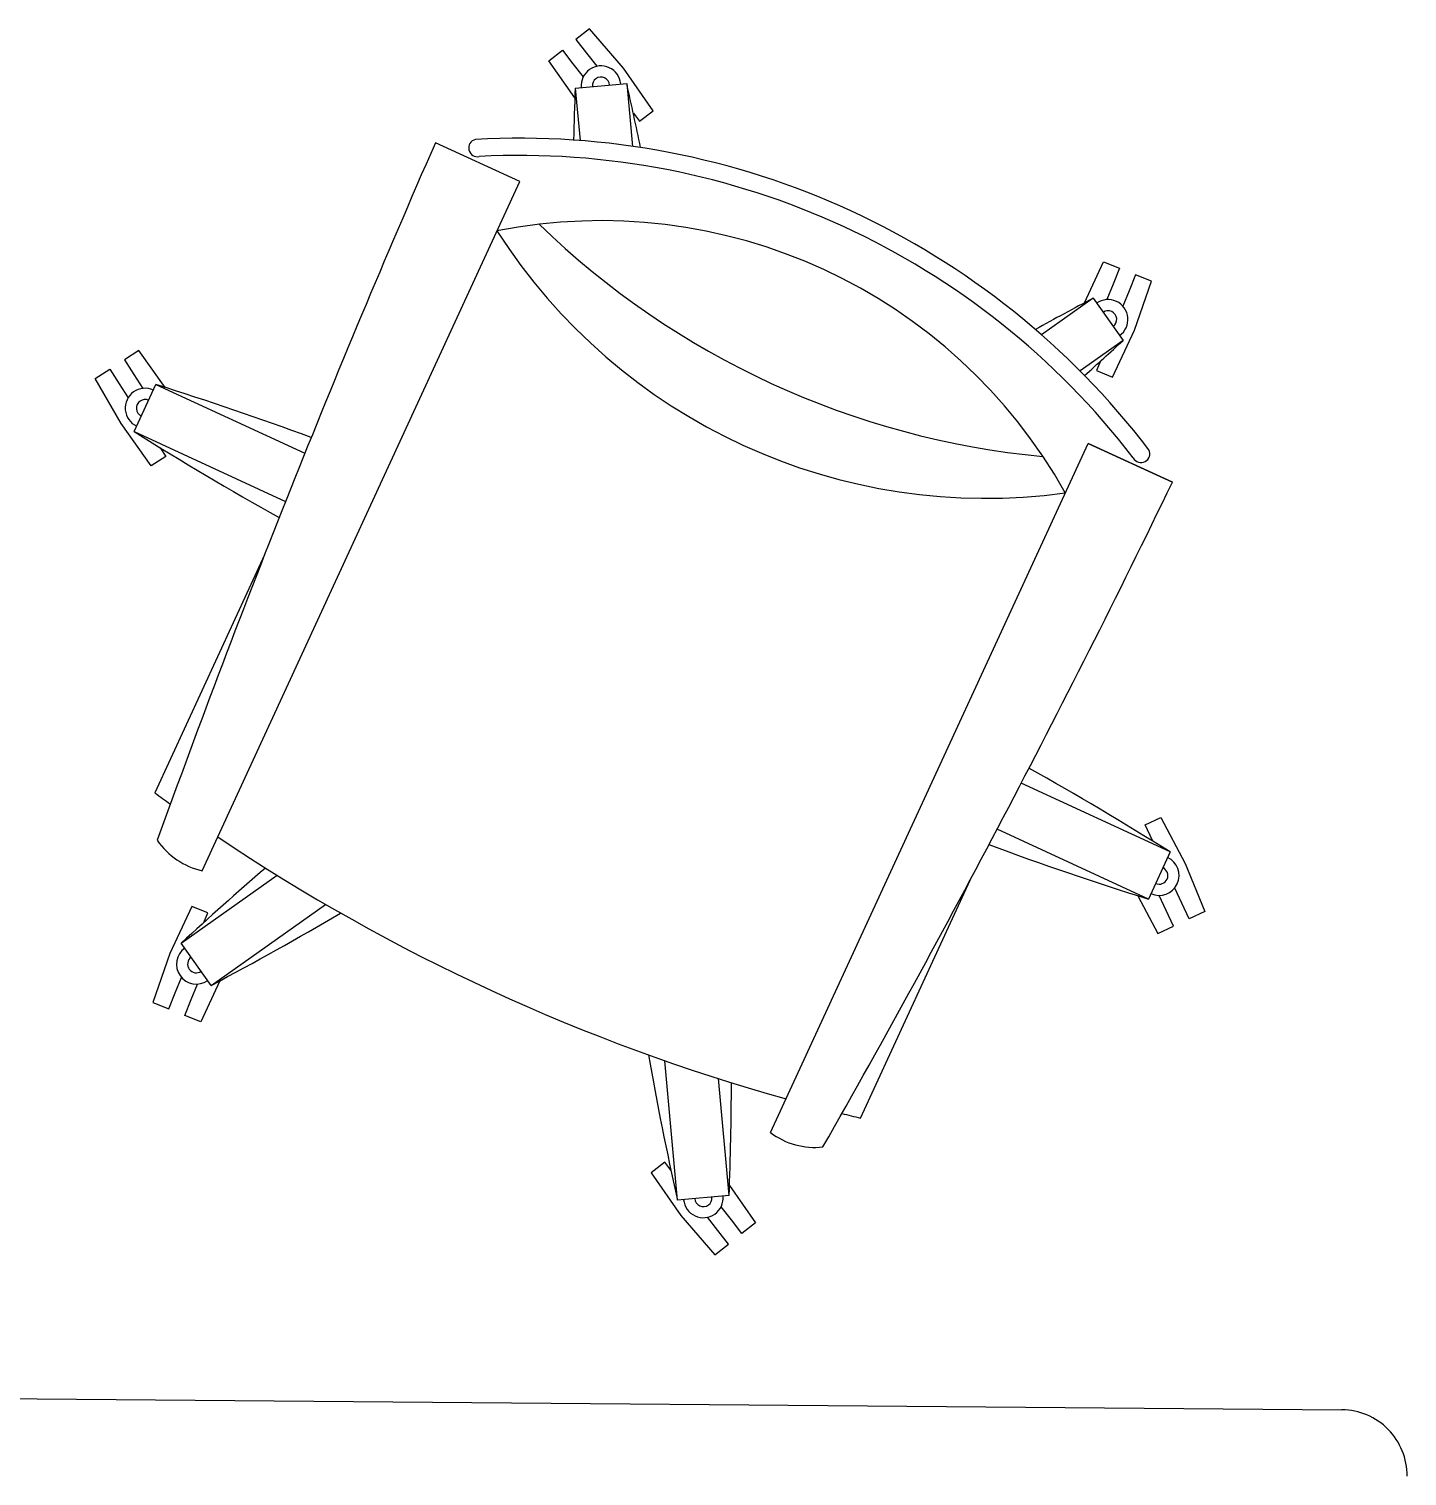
# Paper-space layout 'office1 floor1' of a CAD drawing. Header units: inches. Extents: x 0.3 to 10.8, y 1.4 to 4.2.
# Drawn here: x 1.018 to 1.1919, y 2.2101 to 2.3927 of the extents above; entities that cross this region are included whole.
import ezdxf

# ---------------------------------------------------------------- set-up
doc = ezdxf.new("R2010")
doc.units = ezdxf.units.IN
doc.header["$MEASUREMENT"] = 0
doc.layers.get('0').update_dxf_attribs({"lineweight": 0})

psp = doc.layouts.new('office1 floor1')

# ---------------------------------------------------------------- linework, layer by layer
at = {"color": 7, "linetype": 'ByBlock', "lineweight": -2}
for p, q in [((1.088734113408477, 2.39273566529464), (1.087013957151036, 2.391397535552127)), ((1.09300520614317, 2.387774889193542), (1.088734113408477, 2.39273566529464)), ((1.087013957151036, 2.391397535552127), (1.088352086893564, 2.3896773792947)), ((1.083573644636175, 2.388721276067086), (1.085293800893602, 2.390059405809614)), ((1.085293800893602, 2.390059405809614), (1.086631930636122, 2.38833924955218)), ((1.088352086893564, 2.3896773792947), (1.089643698418217, 2.388017021875146)), ((1.086867478476941, 2.384022777451676), (1.083573644636175, 2.388721276067086)), ((1.086631930636122, 2.38833924955218), (1.08792354216079, 2.386678892132633)), ((1.096762891863569, 2.382414727750059), (1.09300520614317, 2.387774889193542)), ((1.086913030790978, 2.385268220669724), (1.093423505708774, 2.385867783147421)), ((1.093423505708774, 2.385867783147421), (1.094155562049864, 2.377918595824412)), ((1.086913030790978, 2.385268220669724), (1.087522416164132, 2.37865108178136)), ((1.094256430456056, 2.38208738768003), (1.095042735606158, 2.381076598007553)), ((1.095042735606158, 2.381076598007553), (1.096762891863569, 2.382414727750059)), ((1.079911792757637, 2.373475784876895), (1.069269441646913, 2.378379354557821)), ((1.039830880521496, 2.28648708712987), (1.079911792757637, 2.373475784876895)), ((1.151195025096153, 2.358158242438542), (1.153617127336367, 2.363360035528187)), ((1.153617127336367, 2.363360035528187), (1.155636059815665, 2.362539401382039)), ((1.155636059815665, 2.362539401382039), (1.15481542566951, 2.360520468902747)), ((1.157654992294957, 2.361718767235875), (1.156834358148801, 2.359699834756592)), ((1.159673924774256, 2.360898133089727), (1.157654992294957, 2.361718767235875)), ((1.15481542566951, 2.360520468902747), (1.154023319727152, 2.35857172180079)), ((1.157513313015563, 2.354718870229008), (1.159673924774256, 2.360898133089727)), ((1.152296386718975, 2.358741514586418), (1.145778216728347, 2.354132941536513)), ((1.152296386718975, 2.358741514586418), (1.156070860514727, 2.35340305915574)), ((1.156834358148801, 2.359699834756592), (1.156042252206436, 2.357751087654641)), ((1.154750119897329, 2.348784538213956), (1.157513313015563, 2.354718870229008)), ((1.156070860514727, 2.35340305915574), (1.150644942823618, 2.349566746497712)), ((1.031842522101145, 2.352145571920273), (1.030007423033669, 2.350970012406544)), ((1.030007423033669, 2.350970012406544), (1.031182982547404, 2.349134913339061)), ((1.035173916107594, 2.347473629649285), (1.031842522101145, 2.352145571920273)), ((1.153213404377263, 2.350791527431533), (1.152731187418037, 2.349605172360119)), ((1.026337224898716, 2.348618893379065), (1.0281723239662, 2.349794452892801)), ((1.0281723239662, 2.349794452892801), (1.029347883479921, 2.347959353825325)), ((1.031182982547404, 2.349134913339061), (1.032317675370996, 2.347363608936255)), ((1.152731187418037, 2.349605172360119), (1.154750119897329, 2.348784538213956)), ((1.029590046710601, 2.342938164294377), (1.026337224898716, 2.348618893379065)), ((1.029347883479921, 2.347959353825325), (1.030482576303519, 2.346188049422526)), ((1.031248551480116, 2.341907926493053), (1.033984552602152, 2.347845944401427)), ((1.033984552602152, 2.347845944401427), (1.052790201006965, 2.339181053872223)), ((1.033390581981131, 2.337608298974215), (1.029590046710601, 2.342938164294377)), ((1.031248551480116, 2.341907926493053), (1.050358493840123, 2.333102829481526)), ((1.034534904608438, 2.339862190283443), (1.0352256810486, 2.338783858487951)), ((1.111575125531231, 2.253430208912802), (1.151656037767381, 2.340418906659843)), ((1.151656037767381, 2.340418906659843), (1.162298388878112, 2.335515336978918)), ((1.162298388878112, 2.335515336978918), (1.151656037767381, 2.340418906659843)), ((1.0352256810486, 2.338783858487951), (1.033390581981131, 2.337608298974215)), ((1.047690914890985, 2.326339074516122), (1.033856765614904, 2.296314442769349)), ((1.162015263336103, 2.288854514326433), (1.143209614931299, 2.297519404855646)), ((1.158855344920053, 2.292266897964032), (1.160828125336031, 2.293193000651699)), ((1.15978144760772, 2.290294117548039), (1.158855344920053, 2.292266897964032)), ((1.160828125336031, 2.293193000651699), (1.163900836683298, 2.287412864178386)), ((1.159279262214044, 2.282916496418066), (1.140169319854021, 2.291721593429599)), ((1.162015263336103, 2.288854514326433), (1.159279262214044, 2.282916496418066)), ((1.159810682891676, 2.290231840657578), (1.15978144760772, 2.290294117548039)), ((1.163900836683298, 2.287412864178386), (1.166384741462049, 2.281356318155794)), ((1.037192954301484, 2.277359381663745), (1.049293598354283, 2.28591495817499)), ((1.122927034240524, 2.255274425938477), (1.136761183516612, 2.285299057685242)), ((1.157936448720378, 2.283337150556037), (1.160466400214102, 2.278578010092785)), ((1.161513077942412, 2.281476893196445), (1.160619169925579, 2.283381092647322)), ((1.163485858358397, 2.282402995884112), (1.162591950341557, 2.284307195334996)), ((1.038513694918891, 2.281977902605522), (1.035750501800633, 2.27604357059047)), ((1.040532627398167, 2.281157268459374), (1.038513694918891, 2.281977902605522)), ((1.040967428097229, 2.272020926233076), (1.05541582810244, 2.282236447916898)), ((1.162439180630087, 2.279504112780468), (1.161513077942412, 2.281476893196445)), ((1.164411961046064, 2.280430215468135), (1.163485858358397, 2.282402995884112)), ((1.166384741462049, 2.281356318155794), (1.164411961046064, 2.280430215468135)), ((1.04005041043894, 2.279970913387945), (1.040532627398167, 2.281157268459374)), ((1.160466400214102, 2.278578010092785), (1.162439180630087, 2.279504112780468)), ((1.035750501800633, 2.27604357059047), (1.033589890041956, 2.269864307729759)), ((1.040967428097229, 2.272020926233076), (1.037192954301484, 2.277359381663745)), ((1.036429456667403, 2.271062606062895), (1.037221562609775, 2.273011353164859)), ((1.038448389146694, 2.270241971916754), (1.039240495089067, 2.272190719018704)), ((1.042068789720051, 2.272604198380944), (1.039646687479845, 2.267402405291291)), ((1.035608822521247, 2.269043673583603), (1.036429456667403, 2.271062606062895)), ((1.033589890041956, 2.269864307729759), (1.035608822521247, 2.269043673583603)), ((1.037627755000553, 2.268223039437447), (1.038448389146694, 2.270241971916754)), ((1.039646687479845, 2.267402405291291), (1.037627755000553, 2.268223039437447)), ((1.099840309107414, 2.244894657672064), (1.098217607818912, 2.262515099962512)), ((1.106350784025234, 2.245494220149762), (1.104991759448871, 2.260251473557261)), ((1.098221079210062, 2.249685842811947), (1.09650092295262, 2.248347713069427)), ((1.099007384360193, 2.248675053139395), (1.098221079210062, 2.249685842811947)), ((1.09650092295262, 2.248347713069427), (1.100258608673034, 2.242987551625936)), ((1.106396336339307, 2.246739663367756), (1.109690170180021, 2.242041164752399)), ((1.106350784025234, 2.245494220149762), (1.099840309107414, 2.244894657672064)), ((1.100258608673034, 2.242987551625936), (1.104529701407734, 2.238026775524847)), ((1.106631884180082, 2.242423191267313), (1.105340272655414, 2.244083548686867)), ((1.104911727922647, 2.241085061524792), (1.103620116397995, 2.242745418944346)), ((1.107970013922602, 2.240703035009879), (1.106631884180082, 2.242423191267313)), ((1.109690170180021, 2.242041164752399), (1.107970013922602, 2.240703035009879)), ((1.104529701407734, 2.238026775524847), (1.106249857665168, 2.239364905267351)), ((1.106249857665168, 2.239364905267351), (1.104911727922647, 2.241085061524792)), ((0.8682177038716519, 2.221104307426511), (1.183692208901856, 2.218457724014411))]:
    psp.add_line(p, q, dxfattribs=at)
for centre, radius, start, end in [((1.090168268249868, 2.385568001908576), 0.002504570283485435, 5.261640310367248, 185.2616403112013), ((1.090168268249868, 2.385568001908576), 0.001089670679355775, 5.261640310367248, 185.2616403112013), ((0.7126472434455722, 2.299990379166691), 0.3903402239298565, 11.49350691752126, 12.70941740455356), ((1.476969155514211, 2.370378291745517), 0.3903402239296889, 177.8138632171735, 178.777009440879), ((2.360108169769851, 1.812638551651552), 1.409371235017623, 156.3334198085913, 160.1875532838369), ((1.074578106156332, 2.377714698964521), 0.001106799353578922, 103.9507185247113, 282.3345271564485), ((1.079877120044664, 2.279017848109913), 0.09992613174033765, 37.3302741296454, 93.19300649192951), ((1.079877120044582, 2.279017848109386), 0.0977467903821379, 37.55444320711251, 92.96883741528305), ((1.090168541929894, 2.301353601908938), 0.06718176726072696, 29.25282272449337, 101.2704578978775), ((1.138737735191478, 2.406764647634549), 0.07327351698834514, 212.6438308302078, 277.8794497924016), ((1.155857324523475, 2.443919759603554), 0.1056059561696481, 225.900523643773, 264.6227569781184), ((1.334429392371681, 2.013498037212236), 0.3903402239297176, 117.8138632173406, 119.0297737051372), ((1.154183623616847, 2.356072286871079), 0.002504570283485435, 305.2616403110479, 125.261640311048), ((1.154183623616847, 2.356072286871079), 0.001089670679355775, 305.2616403110479, 125.261640311048), ((0.8913107159249768, 2.640226273443238), 0.3903402239295898, 311.7462711817601, 312.7094174049075), ((1.032616552041127, 2.344876935447243), 0.002504570283485435, 65.2616403110207, 245.2616403110207), ((0.917968434929047, 1.975145326133184), 0.3903402239296841, 69.66863126263331, 72.70941740492967), ((1.032616552041127, 2.344876935447243), 0.001089670679355775, 65.2616403110207, 245.2616403110207), ((1.239171670550583, 2.672261474943034), 0.3903402239297037, 237.8138632175657, 240.9365898157783), ((1.158343814492256, 2.339118811324331), 0.001106799353577462, 208.1887534655816, 26.57256209763975), ((-0.106476421019101, 2.949142063796992), 1.409371235017659, 330.3357273383048, 334.1898608131279), ((0.9540921442657562, 1.95850096587645), 0.3903402239296388, 57.81386321756587, 60.85464935952466), ((1.180398100665378, 2.497181275851545), 0.2486399957988393, 233.8875771737169, 234.4443177759867), ((1.18039810066558, 2.497181275851642), 0.2486399957990328, 236.1214055832084, 254.401875038992), ((1.04185865203666, 2.29557622826855), 0.009312590614674914, 214.257212075842, 257.4233702891116), ((1.275295379887112, 2.655617114686331), 0.3903402239296921, 249.5866908065676, 252.7094174049297), ((1.30195309889134, 1.990536167376165), 0.390340223929718, 130.6185722058626, 132.7094174049121), ((1.160647262775062, 2.285885505372249), 0.002504570283485435, 245.2616403110207, 65.2616403110207), ((1.160647262775062, 2.285885505372249), 0.001089670679355775, 245.2616403110207, 65.2616403110207), ((0.8588344224444253, 2.617264403607198), 0.3903402239297207, 297.8138632177308, 300.5612955153689), ((1.039080191199371, 2.274690153948414), 0.002504570283485435, 125.261640311048, 305.2616403110479), ((1.039080191199371, 2.274690153948414), 0.001089670679355775, 125.2616403114349, 305.2616403110479), ((1.480616571370489, 2.330772061652809), 0.3903402239297241, 189.9619851067971, 192.7094174045538), ((0.716294659302008, 2.260384149073917), 0.3903402239296799, 357.8138632171704, 359.9047084164387), ((1.180398100665633, 2.497181275851628), 0.2486399957990338, 256.0789628459898, 256.635703448189), ((1.117166604941111, 2.260877336007558), 0.009312590614673983, 233.0999103329818, 276.2660685464633), ((1.103095546566328, 2.24519443891091), 0.002504570283485435, 185.2616403112013, 5.261640311201525), ((1.103095546566328, 2.24519443891091), 0.001089670679355775, 185.2616403112013, 5.261640311201525), ((1.183622561969956, 2.210155763355735), 0.008302252795088469, 359.519344669695, 89.51934466969502)]:
    psp.add_arc(centre, radius, start, end, dxfattribs=at)

doc.saveas('drawing.dxf')
